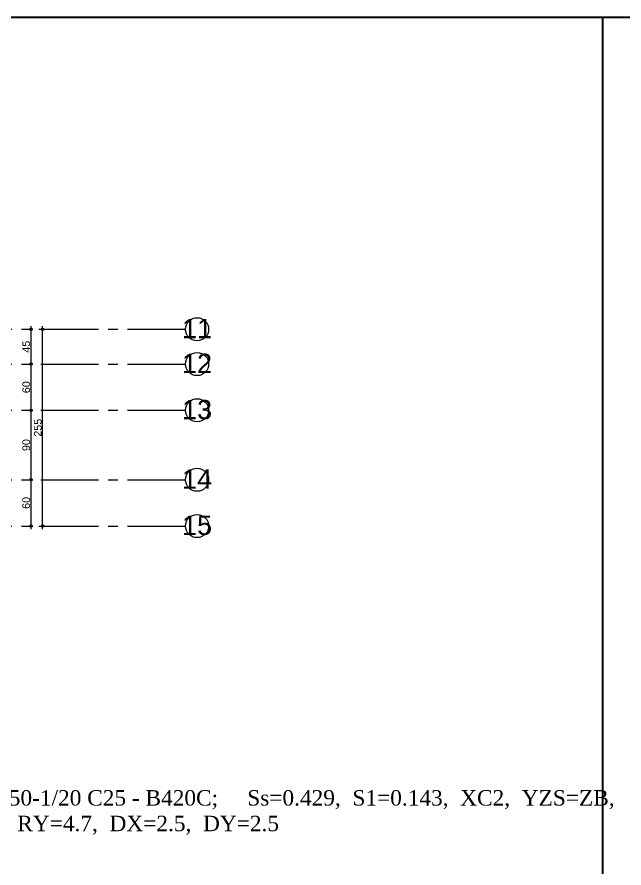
# Model space of a CAD drawing. Header units: millimetres. Extents: x 2232 to 85269, y -3593 to 5869.
# Drawn here: x 37317 to 38103, y 4766 to 5869 of the extents above; entities that cross this region are included whole.
import ezdxf

# ---------------------------------------------------------------- set-up
doc = ezdxf.new("R2010")
doc.units = ezdxf.units.MM
doc.linetypes.add('CENTER2', pattern=[112.5, 75, -12.5, 12.5, -12.5])
doc.linetypes.add('DASHDOT2', pattern=[12.7, 6.35, -3.175, 0, -3.175])
doc.layers.add('aks', color=251, linetype='DASHDOT2', lineweight=35)
doc.layers.add('Standart', color=7, linetype='Continuous')
doc.layers.add('Ölçülendirme', color=7, linetype='Continuous')
doc.styles.add('arial_1_18', font='arial.ttf', dxfattribs={"height": 0.2})
doc.styles.add('times new roman_1_18', font='times.ttf', dxfattribs={"height": 0.2})

# ---------------------------------------------------------------- blocks, each defined once
blk = doc.blocks.new('IDE999Entity7088')
at = {"layer": 'aks', "color": 250, "linetype": 'CENTER2', "lineweight": 5}
for points in [[(29478.8, 2425), (29778.8, 2425)], [(29778.8, 2425), (30088.8, 2425)], [(30088.8, 2425), (30388.8, 2425)]]:
    blk.add_lwpolyline(points, dxfattribs=at)
at = {"layer": 'aks', "color": 30, "linetype": 'Continuous', "lineweight": 5}
for centre in [(29463.8, 2425), (30403.8, 2425)]:
    blk.add_circle(centre, 15, dxfattribs=at)
at = {"layer": 'aks', "color": 1, "linetype": 'Continuous', "lineweight": 5, "style": 'arial_1_18'}
for p in [(29444.4, 2413.4), (30384.4, 2413.4)]:
    blk.add_text('13', height=25, dxfattribs=at).set_placement(p)
blk = doc.blocks.new('IDE999Entity7089')
at = {"layer": 'aks', "color": 250, "linetype": 'CENTER2', "lineweight": 5}
for points in [[(29478.8, 2530), (29778.8, 2530)], [(29778.8, 2530), (30088.8, 2530)], [(30088.8, 2530), (30388.8, 2530)]]:
    blk.add_lwpolyline(points, dxfattribs=at)
at = {"layer": 'aks', "color": 30, "linetype": 'Continuous', "lineweight": 5}
for centre in [(29463.8, 2530), (30403.8, 2530)]:
    blk.add_circle(centre, 15, dxfattribs=at)
at = {"layer": 'aks', "color": 1, "linetype": 'Continuous', "lineweight": 5, "style": 'arial_1_18'}
for p in [(29444.4, 2518.4), (30384.4, 2518.4)]:
    blk.add_text('11', height=25, dxfattribs=at).set_placement(p)
blk = doc.blocks.new('IDE999Entity7090')
at = {"layer": 'aks', "color": 250, "linetype": 'CENTER2', "lineweight": 5}
for points in [[(29478.8, 2275), (29778.8, 2275)], [(29778.8, 2275), (30088.8, 2275)], [(30088.8, 2275), (30388.8, 2275)]]:
    blk.add_lwpolyline(points, dxfattribs=at)
at = {"layer": 'aks', "color": 30, "linetype": 'Continuous', "lineweight": 5}
for centre in [(29463.8, 2275), (30403.8, 2275)]:
    blk.add_circle(centre, 15, dxfattribs=at)
at = {"layer": 'aks', "color": 1, "linetype": 'Continuous', "lineweight": 5, "style": 'arial_1_18'}
for p in [(29444.4, 2263.4), (30384.4, 2263.4)]:
    blk.add_text('15', height=25, dxfattribs=at).set_placement(p)
blk = doc.blocks.new('IDE999Entity7091')
at = {"layer": 'aks', "color": 250, "linetype": 'CENTER2', "lineweight": 5}
for points in [[(29478.8, 2485), (29778.8, 2485)], [(29778.8, 2485), (30088.8, 2485)], [(30088.8, 2485), (30388.8, 2485)]]:
    blk.add_lwpolyline(points, dxfattribs=at)
at = {"layer": 'aks', "color": 30, "linetype": 'Continuous', "lineweight": 5}
for centre in [(29463.8, 2485), (30403.8, 2485)]:
    blk.add_circle(centre, 15, dxfattribs=at)
at = {"layer": 'aks', "color": 1, "linetype": 'Continuous', "lineweight": 5, "style": 'arial_1_18'}
for p in [(29444.4, 2473.4), (30384.4, 2473.4)]:
    blk.add_text('12', height=25, dxfattribs=at).set_placement(p)
blk = doc.blocks.new('IDE999Entity7092')
at = {"layer": 'aks', "color": 250, "linetype": 'CENTER2', "lineweight": 5}
for points in [[(29478.8, 2335), (29778.8, 2335)], [(29778.8, 2335), (30088.8, 2335)], [(30088.8, 2335), (30388.8, 2335)]]:
    blk.add_lwpolyline(points, dxfattribs=at)
at = {"layer": 'aks', "color": 30, "linetype": 'Continuous', "lineweight": 5}
for centre in [(29463.8, 2335), (30403.8, 2335)]:
    blk.add_circle(centre, 15, dxfattribs=at)
at = {"layer": 'aks', "color": 1, "linetype": 'Continuous', "lineweight": 5, "style": 'arial_1_18'}
for p in [(29444.4, 2323.4), (30384.4, 2323.4)]:
    blk.add_text('14', height=25, dxfattribs=at).set_placement(p)
blk = doc.blocks.new('IDE999Entity7097')
at = {"layer": 'Ölçülendirme', "color": 5, "linetype": 'Continuous', "lineweight": 5}
for points in [[(30183.8, 2530), (30191.3, 2530)], [(30188.8, 2271), (30188.8, 2534)], [(30198.8, 2530), (30206.3, 2530)], [(30203.8, 2271), (30203.8, 2534)], [(30183.8, 2485), (30191.3, 2485)], [(30183.8, 2425), (30191.3, 2425)], [(30183.8, 2335), (30191.3, 2335)], [(30183.8, 2275), (30191.3, 2275)], [(30198.8, 2275), (30206.3, 2275)]]:
    blk.add_lwpolyline(points, dxfattribs=at)
for centre in [(30188.8, 2530), (30203.8, 2530), (30188.8, 2485), (30188.8, 2425), (30188.8, 2335), (30188.8, 2275), (30203.8, 2275)]:
    blk.add_circle(centre, 1.5, dxfattribs=at)
at = {"layer": 'Ölçülendirme', "color": 5, "linetype": 'Continuous', "lineweight": 5, "style": 'arial_1_18'}
for s, p in [('45', (30187.5, 2499.7)), ('60', (30187.5, 2447.2)), ('255', (30202.5, 2390.8)), ('90', (30187.5, 2372.2)), ('60', (30187.5, 2297.2))]:
    blk.add_text(s, height=10, rotation=90, dxfattribs=at).set_placement(p)

msp = doc.modelspace()

# ---------------------------------------------------------------- linework, layer by layer
for p, q in [((3332.4, 5868.7), (79990.7, 5868.7)), ((38075.1, 5868.7), (38075.1, 1368.7))]:
    msp.add_line(p, q)

# ---------------------------------------------------------------- block references
at = {"layer": 'aks'}
for name in ['IDE999Entity7089', 'IDE999Entity7091', 'IDE999Entity7088', 'IDE999Entity7092', 'IDE999Entity7090']:
    msp.add_blockref(name, (7146.3, 2934), dxfattribs=at)
at = {"layer": 'Ölçülendirme'}
msp.add_blockref('IDE999Entity7097', (7146.3, 2934), dxfattribs=at)

# ---------------------------------------------------------------- texts
at = {"layer": 'Standart', "color": 1, "linetype": 'Continuous', "lineweight": 5, "style": 'times new roman_1_18'}
for s, p in [('ASANSÖR MAK.DAİRESİ KOLON APL.  PLANI ÖLÇEK:1/50-1/20 C25 - B420C;     Ss=0.429,  S1=0.143,  XC2,  YZS=ZB,  ', (36530.9, 4846.7)), ('BKS=3,  I=1.0,  BYS=7,  DTS=3,  Ta=0.06, Tb=0.30,  RX=4.7,  RY=4.7,  DX=2.5,  DY=2.5', (36528.4, 4813.5))]:
    msp.add_text(s, height=20, dxfattribs=at).set_placement(p)

doc.saveas('drawing.dxf')
